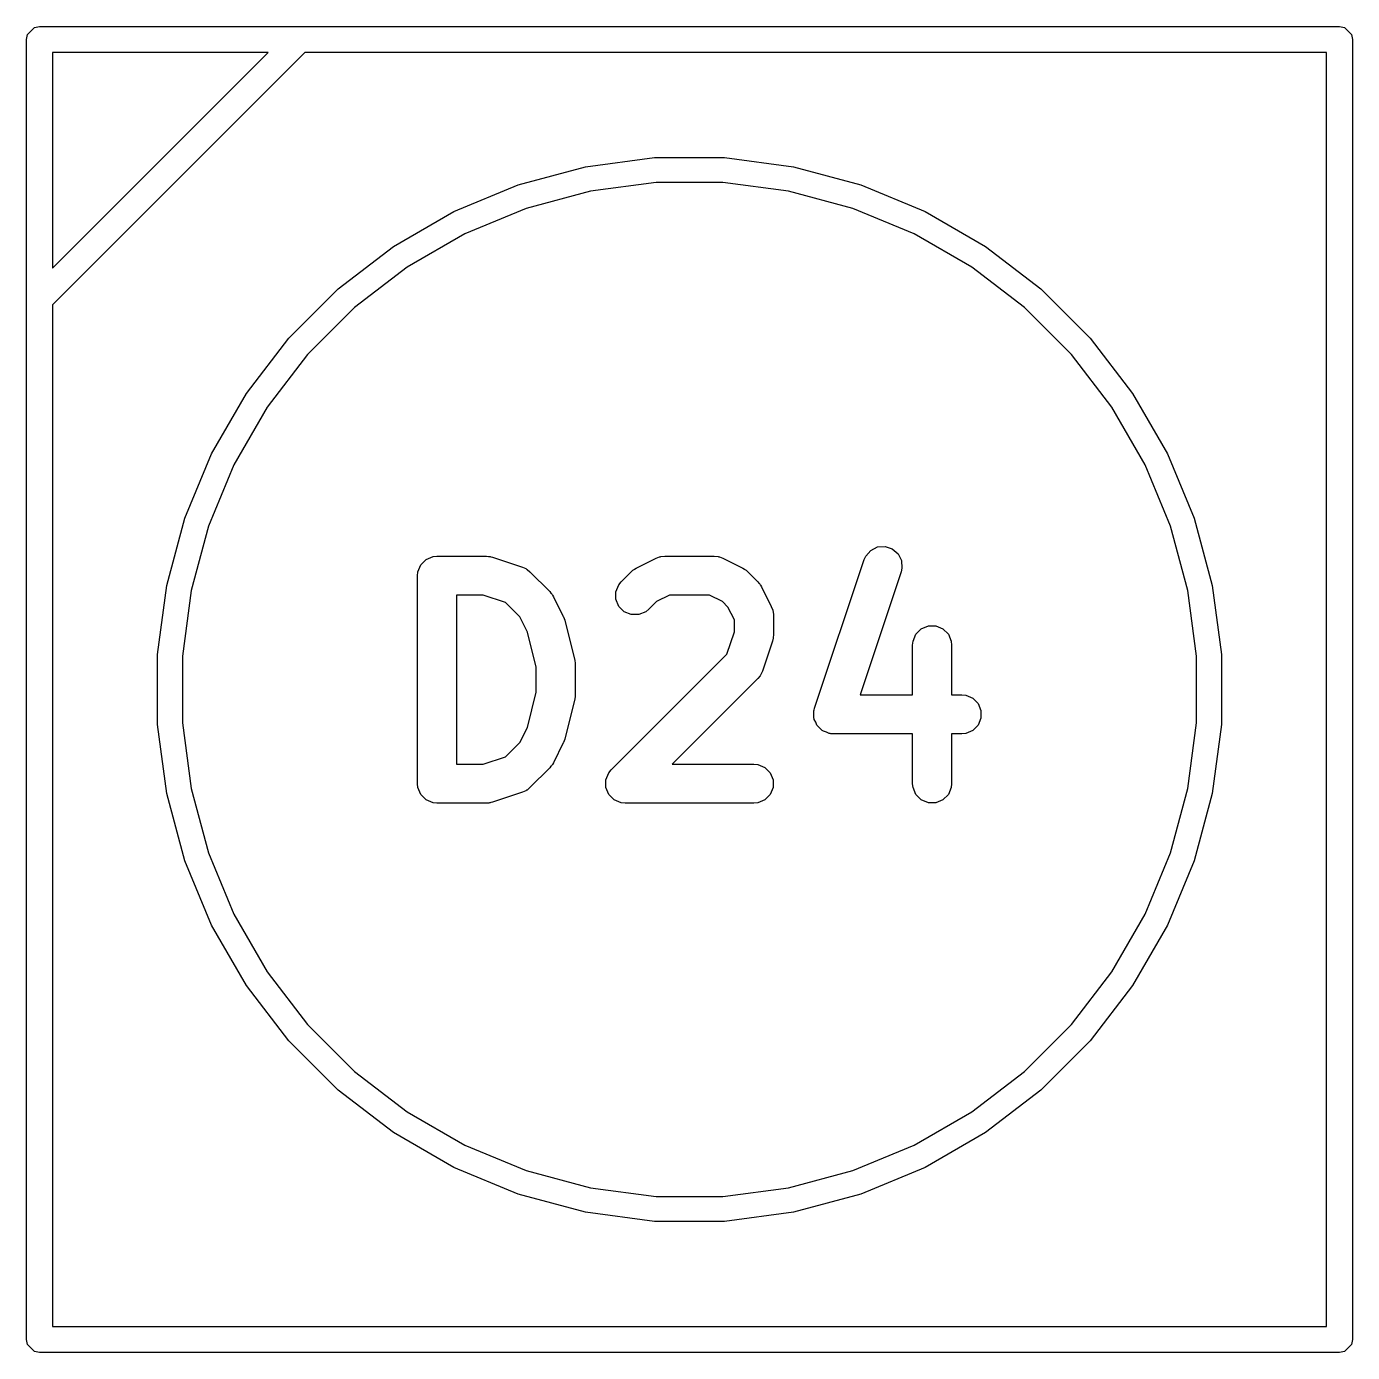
# Model space of a CAD drawing. Header units: millimetres. Extents: x 73 to 176, y -160 to -92.
# Drawn here: x 74.27 to 79.38, y -119.29 to -114.19 of the extents above; entities that cross this region are included whole.
import ezdxf

# ---------------------------------------------------------------- set-up
doc = ezdxf.new("R2010")
doc.units = ezdxf.units.MM
doc.layers.add('F.Fab', color=9, linetype='CONTINUOUS', true_color=0xafafaf)

msp = doc.modelspace()

# ---------------------------------------------------------------- linework, layer by layer
at = {"layer": 'F.Fab', "linetype": 'CONTINUOUS'}
for p, q in [((74.275, -114.244), (74.278806, -114.224866)), ((74.278806, -114.224866), (74.305866, -114.197806)), ((74.305866, -114.197806), (74.325, -114.194)), ((74.325, -114.194), (79.325, -114.194)), ((79.325, -114.194), (79.344134, -114.197806)), ((79.344134, -114.197806), (79.371194, -114.224866)), ((79.371194, -114.224866), (79.375, -114.244)), ((74.275, -119.244), (74.275, -114.244)), ((79.375, -114.244), (79.375, -119.244)), ((75.345711, -114.294), (74.375, -115.26471)), ((74.375, -114.294), (74.375, -115.123289)), ((74.375, -115.123289), (75.204289, -114.294)), ((75.204289, -114.294), (74.375, -114.294)), ((79.275, -114.294), (75.345711, -114.294)), ((79.275, -119.194), (79.275, -114.294)), ((76.425065, -114.73339), (76.690924, -114.698389)), ((76.690924, -114.698389), (76.959076, -114.698389)), ((76.959076, -114.698389), (77.224935, -114.73339)), ((76.166049, -114.802793), (76.425065, -114.73339)), ((77.224935, -114.73339), (77.483951, -114.802793)), ((76.69719, -114.794), (76.443758, -114.827365)), ((76.95281, -114.794), (76.69719, -114.794)), ((77.206242, -114.827365), (76.95281, -114.794)), ((75.918308, -114.905411), (76.166049, -114.802793)), ((76.443758, -114.827365), (76.196848, -114.893524)), ((77.453152, -114.893524), (77.206242, -114.827365)), ((77.483951, -114.802793), (77.731692, -114.905411)), ((76.196848, -114.893524), (75.960687, -114.991346)), ((77.689313, -114.991346), (77.453152, -114.893524)), ((75.686081, -115.039487), (75.918308, -114.905411)), ((77.731692, -114.905411), (77.963919, -115.039487)), ((75.960687, -114.991346), (75.739314, -115.119155)), ((77.910686, -115.119155), (77.689313, -114.991346)), ((75.473341, -115.202728), (75.686081, -115.039487)), ((77.963919, -115.039487), (78.176659, -115.202728)), ((75.739314, -115.119155), (75.536517, -115.274767)), ((78.113483, -115.274767), (77.910686, -115.119155)), ((75.283728, -115.392341), (75.473341, -115.202728)), ((78.176659, -115.202728), (78.366272, -115.392341)), ((74.375, -115.26471), (74.375, -119.194)), ((75.536517, -115.274767), (75.355767, -115.455517)), ((78.294233, -115.455517), (78.113483, -115.274767)), ((75.120487, -115.605081), (75.283728, -115.392341)), ((78.366272, -115.392341), (78.529513, -115.605081)), ((75.355767, -115.455517), (75.200155, -115.658314)), ((78.449845, -115.658314), (78.294233, -115.455517)), ((74.986411, -115.837308), (75.120487, -115.605081)), ((78.529513, -115.605081), (78.663589, -115.837308)), ((75.200155, -115.658314), (75.072346, -115.879687)), ((78.577654, -115.879687), (78.449845, -115.658314)), ((74.883793, -116.085049), (74.986411, -115.837308)), ((78.663589, -115.837308), (78.766207, -116.085049)), ((75.072346, -115.879687), (74.974524, -116.115848)), ((78.675476, -116.115848), (78.577654, -115.879687)), ((74.81439, -116.344065), (74.883793, -116.085049)), ((74.974524, -116.115848), (74.908365, -116.362758)), ((78.741635, -116.362758), (78.675476, -116.115848)), ((78.766207, -116.085049), (78.83561, -116.344065)), ((77.5027, -116.231058), (77.521874, -116.208951)), ((77.521874, -116.208951), (77.548047, -116.195864)), ((77.548047, -116.195864), (77.577237, -116.193789)), ((77.577237, -116.193789), (77.605, -116.203043)), ((77.605, -116.203043), (77.627107, -116.222217)), ((77.627107, -116.222217), (77.640193, -116.248391)), ((75.780012, -116.291663), (75.791211, -116.264627)), ((75.791211, -116.264627), (75.811903, -116.243935)), ((75.811903, -116.243935), (75.838939, -116.232736)), ((75.838939, -116.232736), (75.853571, -116.231295)), ((75.853571, -116.231295), (76.044047, -116.231295)), ((76.044047, -116.231295), (76.051452, -116.232024)), ((76.051452, -116.232024), (76.053427, -116.231884)), ((76.053427, -116.231884), (76.056024, -116.232474)), ((76.056024, -116.232474), (76.058679, -116.232736)), ((76.058679, -116.232736), (76.06051, -116.233494)), ((76.06051, -116.233494), (76.067764, -116.235144)), ((76.067764, -116.235144), (76.18205, -116.273239)), ((76.18205, -116.273239), (76.195475, -116.279233)), ((76.195475, -116.279233), (76.19751, -116.280998)), ((76.613733, -116.281271), (76.62003, -116.277308)), ((76.62003, -116.277308), (76.69622, -116.239213)), ((76.69622, -116.239213), (76.709952, -116.233958)), ((76.709952, -116.233958), (76.712639, -116.233767)), ((76.712639, -116.233767), (76.715129, -116.232736)), ((76.715129, -116.232736), (76.729761, -116.231295)), ((76.729761, -116.231295), (76.920237, -116.231295)), ((76.920237, -116.231295), (76.934869, -116.232736)), ((76.934869, -116.232736), (76.937358, -116.233767)), ((76.937358, -116.233767), (76.940046, -116.233958)), ((76.940046, -116.233958), (76.953778, -116.239213)), ((76.953778, -116.239213), (77.029969, -116.277308)), ((77.029969, -116.277308), (77.036268, -116.281272)), ((77.306229, -116.815911), (77.496706, -116.244483)), ((77.496706, -116.244483), (77.5027, -116.231058)), ((77.642268, -116.277581), (77.639008, -116.291917)), ((77.640193, -116.248391), (77.642268, -116.277581)), ((75.778571, -116.306295), (75.780012, -116.291663)), ((75.778571, -117.106295), (75.778571, -116.306295)), ((76.19751, -116.280998), (76.200001, -116.28203)), ((76.200001, -116.28203), (76.211366, -116.291357)), ((76.211366, -116.291357), (76.287556, -116.367547)), ((76.553115, -116.340817), (76.562443, -116.329451)), ((76.562443, -116.329451), (76.600539, -116.291356)), ((76.600539, -116.291356), (76.606287, -116.286638)), ((76.606287, -116.286638), (76.607587, -116.28514)), ((76.607587, -116.28514), (76.609845, -116.283718)), ((76.609845, -116.283718), (76.611904, -116.282029)), ((76.611904, -116.282029), (76.613733, -116.281271)), ((77.036268, -116.281272), (77.038096, -116.28203)), ((77.038096, -116.28203), (77.040152, -116.283718)), ((77.040152, -116.283718), (77.042412, -116.28514)), ((77.042412, -116.28514), (77.043711, -116.286638)), ((77.043711, -116.286638), (77.049461, -116.291357)), ((77.049461, -116.291357), (77.087556, -116.329452)), ((77.087556, -116.329452), (77.092274, -116.335201)), ((77.639008, -116.291917), (77.481437, -116.764628)), ((74.779389, -116.609924), (74.81439, -116.344065)), ((74.908365, -116.362758), (74.875, -116.61619)), ((76.031877, -116.381295), (75.928571, -116.381295)), ((75.928571, -116.381295), (75.928571, -117.031295)), ((76.117819, -116.409942), (76.031877, -116.381295)), ((76.287556, -116.367547), (76.292276, -116.373297)), ((76.292276, -116.373297), (76.293773, -116.374596)), ((76.293773, -116.374596), (76.295192, -116.37685)), ((76.295192, -116.37685), (76.296884, -116.378912)), ((76.296884, -116.378912), (76.297642, -116.380744)), ((76.297642, -116.380744), (76.301605, -116.387039)), ((76.541916, -116.367853), (76.553115, -116.340817)), ((76.541916, -116.397115), (76.541916, -116.367853)), ((76.747466, -116.381295), (76.697997, -116.406029)), ((76.902532, -116.381295), (76.747466, -116.381295)), ((76.952001, -116.406029), (76.902532, -116.381295)), ((77.092274, -116.335201), (77.093773, -116.336501)), ((77.093773, -116.336501), (77.095194, -116.33876)), ((77.095194, -116.33876), (77.096883, -116.340817)), ((77.096883, -116.340817), (77.09764, -116.342644)), ((77.09764, -116.342644), (77.101605, -116.348944)), ((77.101605, -116.348944), (77.1397, -116.425135)), ((78.775, -116.61619), (78.741635, -116.362758)), ((78.83561, -116.344065), (78.870611, -116.609924)), ((76.172883, -116.465006), (76.117819, -116.409942)), ((76.301605, -116.387039), (76.3397, -116.46323)), ((76.553114, -116.424152), (76.541916, -116.397115)), ((76.573807, -116.444845), (76.553114, -116.424152)), ((76.697997, -116.406029), (76.668507, -116.435519)), ((76.972883, -116.426911), (76.952001, -116.406029)), ((76.997618, -116.47638), (76.972883, -116.426911)), ((77.1397, -116.425135), (77.144955, -116.438867)), ((76.201853, -116.522945), (76.172883, -116.465006)), ((76.3397, -116.46323), (76.340109, -116.464299)), ((76.340109, -116.464299), (76.340432, -116.464735)), ((76.340432, -116.464735), (76.34263, -116.470886)), ((76.34263, -116.470886), (76.344955, -116.476962)), ((76.344955, -116.476962), (76.344993, -116.4775)), ((76.344993, -116.4775), (76.345379, -116.47858)), ((76.345379, -116.47858), (76.383475, -116.630962)), ((76.600843, -116.456044), (76.573807, -116.444845)), ((76.630105, -116.456044), (76.600843, -116.456044)), ((76.657142, -116.444846), (76.630105, -116.456044)), ((76.668507, -116.435519), (76.657142, -116.444846)), ((76.997618, -116.522696), (76.997618, -116.47638)), ((77.144955, -116.438867), (77.145145, -116.441554)), ((77.145145, -116.441554), (77.146177, -116.444044)), ((77.146177, -116.444044), (77.147618, -116.458676)), ((77.147618, -116.458676), (77.147618, -116.534866)), ((76.235714, -116.658387), (76.201853, -116.522945)), ((76.96897, -116.608638), (76.997618, -116.522696)), ((77.147618, -116.534866), (77.146888, -116.542271)), ((77.684774, -116.558329), (77.695973, -116.531293)), ((77.695973, -116.531293), (77.716665, -116.510601)), ((77.716665, -116.510601), (77.743701, -116.499402)), ((77.743701, -116.499402), (77.772965, -116.499402)), ((77.772965, -116.499402), (77.800001, -116.510601)), ((77.800001, -116.510601), (77.820693, -116.531293)), ((77.820693, -116.531293), (77.831892, -116.558329)), ((77.143769, -116.558583), (77.105674, -116.672869)), ((77.145418, -116.551329), (77.143769, -116.558583)), ((77.146177, -116.549498), (77.145418, -116.551329)), ((77.146438, -116.546843), (77.146177, -116.549498)), ((77.147029, -116.544246), (77.146438, -116.546843)), ((77.146888, -116.542271), (77.147029, -116.544246)), ((77.683333, -116.572961), (77.684774, -116.558329)), ((77.683333, -116.764628), (77.683333, -116.572961)), ((77.831892, -116.558329), (77.833333, -116.572961)), ((77.833333, -116.572961), (77.833333, -116.764628)), ((74.779389, -116.61619), (74.779389, -116.609924)), ((74.779389, -116.878076), (74.779389, -116.61619)), ((74.875, -116.61619), (74.875, -116.87181)), ((76.383475, -116.630962), (76.38385, -116.633498)), ((76.38385, -116.633498), (76.384273, -116.63452)), ((76.384273, -116.63452), (76.384815, -116.640032)), ((76.524347, -117.053262), (76.96897, -116.608638)), ((78.775, -116.87181), (78.775, -116.61619)), ((78.870611, -116.609924), (78.870611, -116.878076)), ((76.235714, -116.754202), (76.235714, -116.658387)), ((76.384815, -116.640032), (76.385625, -116.645506)), ((76.385625, -116.645506), (76.385462, -116.646598)), ((76.385462, -116.646598), (76.385714, -116.649152)), ((76.385714, -116.649152), (76.385714, -116.763438)), ((77.09968, -116.686294), (77.097916, -116.688327)), ((77.105674, -116.672869), (77.09968, -116.686294)), ((77.087556, -116.702185), (76.758446, -117.031295)), ((77.096884, -116.69082), (77.087556, -116.702185)), ((77.097916, -116.688327), (77.096884, -116.69082)), ((76.201853, -116.889643), (76.235714, -116.754202)), ((76.383475, -116.781628), (76.345379, -116.93401)), ((76.38385, -116.779091), (76.383475, -116.781628)), ((76.384273, -116.77807), (76.38385, -116.779091)), ((76.384815, -116.772557), (76.384273, -116.77807)), ((76.385625, -116.767084), (76.384815, -116.772557)), ((76.385714, -116.763438), (76.385462, -116.765991)), ((76.385462, -116.765991), (76.385625, -116.767084)), ((77.481437, -116.764628), (77.683333, -116.764628)), ((77.833333, -116.764628), (77.872619, -116.764628)), ((77.872619, -116.764628), (77.887251, -116.766069)), ((77.887251, -116.766069), (77.914287, -116.777268)), ((77.914287, -116.777268), (77.934979, -116.79796)), ((77.302969, -116.830248), (77.303821, -116.826501)), ((77.303821, -116.842239), (77.302969, -116.830248)), ((77.303821, -116.824996), (77.304579, -116.823164)), ((77.303821, -116.826501), (77.303821, -116.824996)), ((77.304579, -116.823164), (77.306229, -116.815911)), ((77.934979, -116.79796), (77.946178, -116.824996)), ((77.946178, -116.824996), (77.946178, -116.85426)), ((74.81439, -117.143935), (74.779389, -116.878076)), ((74.875, -116.87181), (74.908365, -117.125242)), ((76.172883, -116.947582), (76.201853, -116.889643)), ((77.303821, -116.85426), (77.303821, -116.842239)), ((77.304851, -116.856748), (77.303821, -116.85426)), ((77.305043, -116.859438), (77.304851, -116.856748)), ((77.310421, -116.870194), (77.305043, -116.859438)), ((77.31502, -116.881296), (77.310421, -116.870194)), ((77.316924, -116.8832), (77.31502, -116.881296)), ((77.31813, -116.885611), (77.316924, -116.8832)), ((77.327212, -116.893488), (77.31813, -116.885611)), ((77.934979, -116.881296), (77.914287, -116.901988)), ((77.946178, -116.85426), (77.934979, -116.881296)), ((78.741635, -117.125242), (78.775, -116.87181)), ((78.870611, -116.878076), (78.83561, -117.143935)), ((76.34263, -116.941703), (76.340432, -116.947855)), ((76.344955, -116.935628), (76.34263, -116.941703)), ((76.344993, -116.935089), (76.344955, -116.935628)), ((76.345379, -116.93401), (76.344993, -116.935089)), ((77.335712, -116.901988), (77.327212, -116.893488)), ((77.3382, -116.903018), (77.335712, -116.901988)), ((77.340237, -116.904785), (77.3382, -116.903018)), ((77.35164, -116.908586), (77.340237, -116.904785)), ((77.362748, -116.913187), (77.35164, -116.908586)), ((77.366574, -116.913563), (77.362748, -116.913187)), ((77.368, -116.914039), (77.366574, -116.913563)), ((77.369974, -116.913898), (77.368, -116.914039)), ((77.37738, -116.914628), (77.369974, -116.913898)), ((77.683333, -116.914628), (77.37738, -116.914628)), ((77.683333, -117.106295), (77.683333, -116.914628)), ((77.872619, -116.914628), (77.833333, -116.914628)), ((77.833333, -116.914628), (77.833333, -117.106295)), ((77.887251, -116.913187), (77.872619, -116.914628)), ((77.914287, -116.901988), (77.887251, -116.913187)), ((76.117818, -117.002648), (76.172883, -116.947582)), ((76.3397, -116.94936), (76.301605, -117.02555)), ((76.340109, -116.94829), (76.3397, -116.94936)), ((76.340432, -116.947855), (76.340109, -116.94829)), ((75.928571, -117.031295), (76.031877, -117.031295)), ((76.031877, -117.031295), (76.117818, -117.002648)), ((76.292274, -117.039292), (76.287557, -117.045041)), ((76.293773, -117.037993), (76.292274, -117.039292)), ((76.295194, -117.035734), (76.293773, -117.037993)), ((76.296884, -117.033676), (76.295194, -117.035734)), ((76.297641, -117.031846), (76.296884, -117.033676)), ((76.301605, -117.02555), (76.297641, -117.031846)), ((76.758446, -117.031295), (77.072618, -117.031295)), ((77.072618, -117.031295), (77.08725, -117.032736)), ((77.08725, -117.032736), (77.114286, -117.043935)), ((77.114286, -117.043935), (77.134978, -117.064627)), ((76.287557, -117.045041), (76.211366, -117.121233)), ((76.503821, -117.091663), (76.51502, -117.064627)), ((76.503821, -117.120927), (76.503821, -117.091663)), ((76.51502, -117.064627), (76.524347, -117.053262)), ((77.134978, -117.064627), (77.146177, -117.091663)), ((77.146177, -117.091663), (77.146177, -117.120927)), ((74.883793, -117.402951), (74.81439, -117.143935)), ((74.908365, -117.125242), (74.974524, -117.372152)), ((75.780012, -117.120926), (75.778571, -117.106295)), ((75.780012, -117.120927), (75.780012, -117.120926)), ((75.791211, -117.147963), (75.780012, -117.120927)), ((76.18205, -117.139351), (76.067764, -117.177446)), ((76.195475, -117.133357), (76.18205, -117.139351)), ((76.19751, -117.131591), (76.195475, -117.133357)), ((76.200001, -117.13056), (76.19751, -117.131591)), ((76.211366, -117.121233), (76.200001, -117.13056)), ((76.51502, -117.147963), (76.503821, -117.120927)), ((77.146177, -117.120927), (77.134978, -117.147963)), ((77.684774, -117.120927), (77.683333, -117.106295)), ((77.695973, -117.147963), (77.684774, -117.120927)), ((77.831892, -117.120927), (77.820693, -117.147963)), ((77.833333, -117.106295), (77.831892, -117.120927)), ((78.675476, -117.372152), (78.741635, -117.125242)), ((78.83561, -117.143935), (78.766207, -117.402951)), ((75.811903, -117.168655), (75.791211, -117.147963)), ((75.838939, -117.179854), (75.811903, -117.168655)), ((75.853571, -117.181295), (75.838939, -117.179854)), ((76.044047, -117.181295), (75.853571, -117.181295)), ((76.051452, -117.180565), (76.044047, -117.181295)), ((76.053427, -117.180706), (76.051452, -117.180565)), ((76.056024, -117.180115), (76.053427, -117.180706)), ((76.058679, -117.179854), (76.056024, -117.180115)), ((76.06051, -117.179095), (76.058679, -117.179854)), ((76.067764, -117.177446), (76.06051, -117.179095)), ((76.535712, -117.168655), (76.51502, -117.147963)), ((76.562748, -117.179854), (76.535712, -117.168655)), ((76.57738, -117.181295), (76.562748, -117.179854)), ((77.072618, -117.181295), (76.57738, -117.181295)), ((77.08725, -117.179854), (77.072618, -117.181295)), ((77.114286, -117.168655), (77.08725, -117.179854)), ((77.134978, -117.147963), (77.114286, -117.168655)), ((77.716665, -117.168655), (77.695973, -117.147963)), ((77.743701, -117.179854), (77.716665, -117.168655)), ((77.772965, -117.179854), (77.743701, -117.179854)), ((77.800001, -117.168655), (77.772965, -117.179854)), ((77.820693, -117.147963), (77.800001, -117.168655)), ((74.974524, -117.372152), (75.072346, -117.608313)), ((78.577654, -117.608313), (78.675476, -117.372152)), ((74.986411, -117.650692), (74.883793, -117.402951)), ((78.766207, -117.402951), (78.663589, -117.650692)), ((75.120487, -117.882919), (74.986411, -117.650692)), ((75.072346, -117.608313), (75.200155, -117.829686)), ((78.449845, -117.829686), (78.577654, -117.608313)), ((78.663589, -117.650692), (78.529513, -117.882919)), ((75.200155, -117.829686), (75.355767, -118.032483)), ((78.294233, -118.032483), (78.449845, -117.829686)), ((75.283728, -118.095659), (75.120487, -117.882919)), ((78.529513, -117.882919), (78.366272, -118.095659)), ((75.355767, -118.032483), (75.536517, -118.213233)), ((78.113483, -118.213233), (78.294233, -118.032483)), ((75.473341, -118.285272), (75.283728, -118.095659)), ((78.366272, -118.095659), (78.176659, -118.285272)), ((75.536517, -118.213233), (75.739314, -118.368845)), ((77.910686, -118.368845), (78.113483, -118.213233)), ((75.686081, -118.448513), (75.473341, -118.285272)), ((78.176659, -118.285272), (77.963919, -118.448513)), ((75.739314, -118.368845), (75.960687, -118.496654)), ((77.689313, -118.496654), (77.910686, -118.368845)), ((75.918308, -118.582589), (75.686081, -118.448513)), ((77.963919, -118.448513), (77.731692, -118.582589)), ((75.960687, -118.496654), (76.196848, -118.594476)), ((77.453152, -118.594476), (77.689313, -118.496654)), ((76.166049, -118.685207), (75.918308, -118.582589)), ((76.196848, -118.594476), (76.443758, -118.660635)), ((77.206242, -118.660635), (77.453152, -118.594476)), ((77.731692, -118.582589), (77.483951, -118.685207)), ((76.443758, -118.660635), (76.69719, -118.694)), ((76.95281, -118.694), (77.206242, -118.660635)), ((76.425065, -118.75461), (76.166049, -118.685207)), ((76.69719, -118.694), (76.95281, -118.694)), ((77.483951, -118.685207), (77.224935, -118.75461)), ((76.690924, -118.789611), (76.425065, -118.75461)), ((77.224935, -118.75461), (76.959076, -118.789611)), ((76.959076, -118.789611), (76.690924, -118.789611)), ((74.375, -119.194), (79.275, -119.194)), ((74.278806, -119.263134), (74.275, -119.244)), ((74.305866, -119.290194), (74.278806, -119.263134)), ((79.371194, -119.263134), (79.344134, -119.290194)), ((79.375, -119.244), (79.371194, -119.263134)), ((74.325, -119.294), (74.305866, -119.290194)), ((79.325, -119.294), (74.325, -119.294)), ((79.344134, -119.290194), (79.325, -119.294))]:
    msp.add_line(p, q, dxfattribs=at)

doc.saveas('drawing.dxf')
